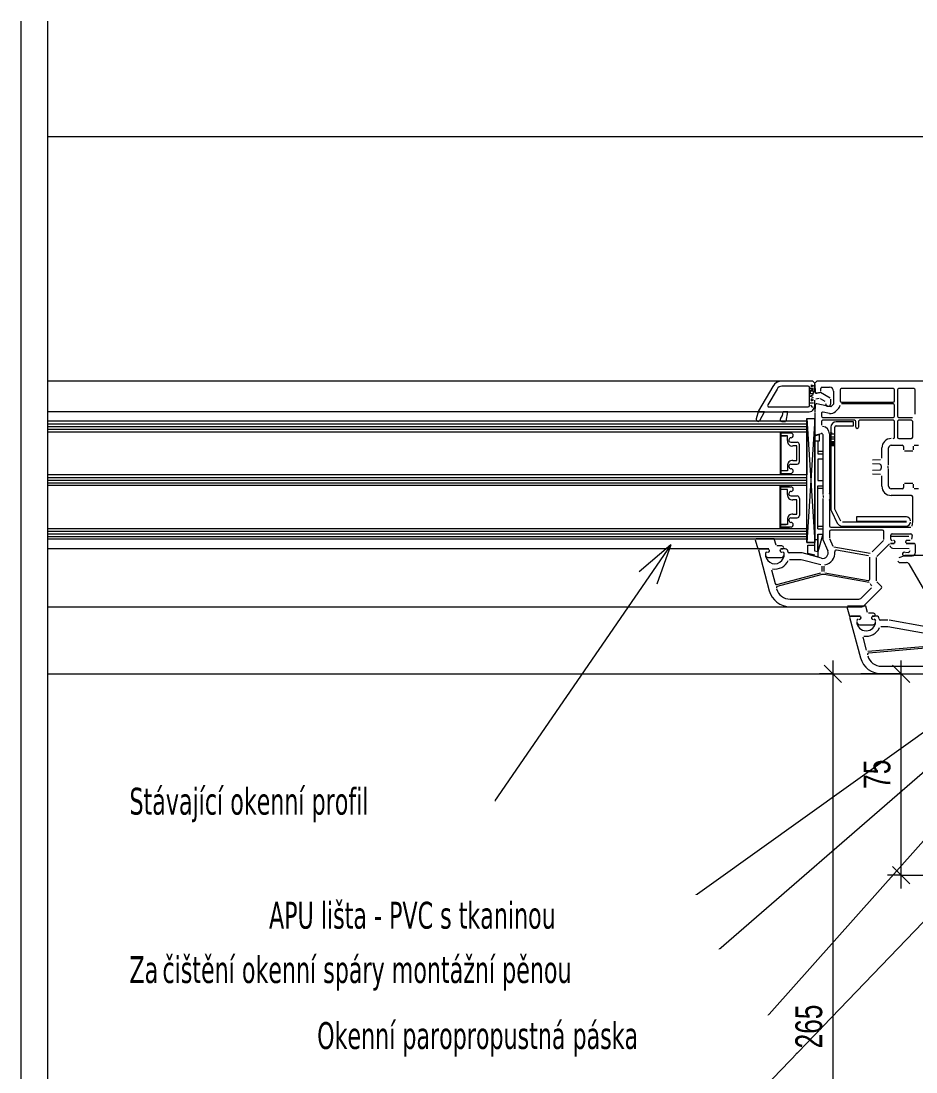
# Model space of a CAD drawing. Header units: millimetres. Extents: x 3821 to 11066, y 2483 to 4339.
# Drawn here: x 4150.8 to 4484.2, y 3303 to 3694.4 of the extents above; entities that cross this region are included whole.
import ezdxf

# ---------------------------------------------------------------- set-up
doc = ezdxf.new("R2010")
doc.units = ezdxf.units.MM
for name, color, linetype, lineweight in [('A-ANNO-DIMS', 211, 'Continuous', 9), ('A-ANNO-DIMS-5', 211, 'Continuous', 9), ('A-DETL', 90, 'Continuous', 18), ('A-DETL-THIN', 151, 'Continuous', 18), ('G-ANNO-TEXT', 231, 'Continuous', 9)]:
    doc.layers.add(name, color=color, linetype=linetype, lineweight=lineweight)
doc.styles.add('Arial', font='arial.ttf', dxfattribs={"width": 0.7, "height": 10})
doc.styles.add('Tahoma_B', font='tahomabd.ttf', dxfattribs={"width": 0.7, "height": 10})
doc.dimstyles.new('Vnitřní_-_průhledné_1', dxfattribs={"dimscale": 304.8, "dimtxt": 10.202594, "dimasz": 0.021325, "dimexe": 0.016404, "dimexo": 0.0625, "dimgap": 0.003281, "dimtad": 1, "dimdec": 0, "dimrnd": 5, "dimzin": 0, "dimdsep": 46, "dimtxsty": 'Arial', "dimblk1": 'OBLIQUE', "dimblk2": 'OBLIQUE', "dimsah": 1, "dimcen": 0.09, "dimdle": 0.016404, "dimazin": 0, "dimtfac": 1, "dimtdec": 4, "dimtix": 1, "dimtmove": 0, "dimatfit": 3, "dimfxl": 0.049213, "dimfxlon": 1, "dimtvp": 1, "dimtolj": 1, "dimtzin": 0, "dimarcsym": 2})

# ---------------------------------------------------------------- blocks, each defined once
blk = doc.blocks.new('DIMBLOCK14-Okno _ Ostění')
at = {"layer": 'A-ANNO-DIMS-5'}
for p, q in [((4453.22, 3456.31), (4453.22, 3183.31)), ((4453.22, 3451.31), (4448.22, 3451.31)), ((4453.22, 3451.31), (4468.22, 3451.31)), ((4453.22, 3188.31), (4448.22, 3188.31)), ((4453.22, 3188.31), (4468.22, 3188.31))]:
    blk.add_line(p, q, dxfattribs=at)
at = {"layer": 'A-ANNO-DIMS-5', "lineweight": 18}
for p, q in [((4453.22, 3451.31), (4449.97, 3454.56)), ((4453.22, 3451.31), (4456.47, 3448.06)), ((4453.22, 3188.31), (4449.97, 3191.56)), ((4453.22, 3188.31), (4456.47, 3185.06))]:
    blk.add_line(p, q, dxfattribs=at)
at = {"layer": 'A-ANNO-DIMS-5', "color": 0, "insert": (4439.24, 3311.81), "char_height": 10, "width": 19.2123, "attachment_point": 1, "rotation": 90, "line_spacing_factor": 0.941778, "style": 'Arial'}
blk.add_mtext('265', dxfattribs=at)
blk = doc.blocks.new('_Oblique')
at = {"color": 0, "linetype": 'ByBlock', "lineweight": -2}
blk.add_line((-0.5, -0.5), (0.5, 0.5), dxfattribs=at)
blk = doc.blocks.new('DIMBLOCK15-Okno _ Ostění')
at = {"layer": 'A-ANNO-DIMS-5'}
for p, q in [((4478.62, 3371.31), (4478.62, 3456.31)), ((4478.62, 3451.31), (4463.62, 3451.31)), ((4478.62, 3451.31), (4483.62, 3451.31)), ((4478.62, 3376.31), (4473.62, 3376.31)), ((4478.62, 3376.31), (4493.62, 3376.31))]:
    blk.add_line(p, q, dxfattribs=at)
at = {"layer": 'A-ANNO-DIMS-5', "lineweight": 18}
for p, q in [((4478.62, 3451.31), (4475.37, 3454.56)), ((4478.62, 3451.31), (4481.87, 3448.06)), ((4478.62, 3376.31), (4475.37, 3379.56)), ((4478.62, 3376.31), (4481.87, 3373.06))]:
    blk.add_line(p, q, dxfattribs=at)
at = {"layer": 'A-ANNO-DIMS-5', "color": 0, "insert": (4464.64, 3408.47), "char_height": 10, "width": 12.8082, "attachment_point": 1, "rotation": 90, "line_spacing_factor": 0.941778, "style": 'Arial'}
blk.add_mtext('75', dxfattribs=at)

msp = doc.modelspace()

# ---------------------------------------------------------------- linework, layer by layer
at = {"layer": 'A-DETL'}
for p, q in [((4434.25, 3560.31), (4160.81, 3560.31)), ((4430.8, 3558.33), (4425.47, 3549.22)), ((4445.71, 3560.31), (4434.25, 3560.31)), ((4444.06, 3558.41), (4434.25, 3558.41)), ((4444.56, 3551.22), (4444.56, 3557.91)), ((4446, 3556.92), (4444.82, 3557.72)), ((4444.82, 3557.72), (4446, 3557.72)), ((4445.21, 3558.12), (4445.21, 3558.92)), ((4445.21, 3558.92), (4446, 3558.52)), ((4446, 3558.52), (4445.21, 3558.12)), ((4446.46, 3559.56), (4445.71, 3560.31)), ((4447.21, 3560.31), (4446.46, 3559.56)), ((4446.46, 3556.27), (4446.46, 3559.56)), ((4446.46, 3559.06), (4446.64, 3556.28)), ((4502.46, 3560.31), (4447.21, 3560.31)), ((4449.26, 3558.01), (4451.96, 3558.01)), ((4432.44, 3557.37), (4428.99, 3551.46)), ((4444.82, 3556.92), (4446, 3556.92)), ((4446, 3556.52), (4444.82, 3556.52)), ((4444.82, 3556.52), (4444.82, 3555.72)), ((4444.82, 3555.72), (4446, 3555.72)), ((4444.82, 3554.7), (4446, 3555.32)), ((4446, 3554.08), (4444.82, 3554.7)), ((4446, 3553.32), (4445.21, 3553.72)), ((4445.21, 3552.92), (4445.21, 3553.72)), ((4446, 3555.72), (4446, 3556.52)), ((4446.87, 3553.72), (4448.11, 3553.93)), ((4448.66, 3556.06), (4447.05, 3555.78)), ((4447.23, 3555.82), (4448.35, 3556.02)), ((4448.45, 3553.87), (4450.21, 3552.86)), ((4452.21, 3554.01), (4448.66, 3556.06)), ((4448.76, 3556.51), (4448.76, 3557.51)), ((4453.46, 3556.51), (4453.46, 3551.74)), ((4455.96, 3557.01), (4455.96, 3553.01)), ((4475.66, 3557.51), (4456.46, 3557.51)), ((4476.16, 3553.01), (4476.16, 3557.01)), ((4477.26, 3557.01), (4477.26, 3547.31)), ((4483.36, 3557.51), (4477.76, 3557.51)), ((4483.86, 3548.01), (4483.86, 3557.01)), ((4429.42, 3550.71), (4444.06, 3550.71)), ((4446, 3552.13), (4444.82, 3552.13)), ((4445.8, 3550.54), (4445.01, 3551.33)), ((4445.21, 3552.92), (4446, 3553.32)), ((4446.46, 3551.21), (4446.46, 3553.22)), ((4446.64, 3551.34), (4446.47, 3548.72)), ((4452.46, 3550.74), (4447.24, 3551.8)), ((4452.46, 3551.96), (4452.46, 3553.58)), ((4453.46, 3551.74), (4452.46, 3550.74)), ((4455.23, 3549.97), (4454.23, 3548.97)), ((4475.66, 3551.81), (4456.43, 3551.81)), ((4456.46, 3552.51), (4475.66, 3552.51)), ((4476.16, 3547.31), (4476.16, 3551.31)), ((4425.37, 3548.82), (4160.81, 3548.82)), ((4425.47, 3549.22), (4424.67, 3546.21)), ((4427.76, 3548.81), (4425.76, 3548.81)), ((4425.76, 3548.81), (4443.95, 3548.81)), ((4425.98, 3545.68), (4427.76, 3548.81)), ((4436.45, 3548.81), (4434.65, 3548.81)), ((4435.86, 3545.45), (4436.45, 3548.81)), ((4443.57, 3546.43), (4446.46, 3546.43)), ((4446.46, 3546.43), (4443.57, 3500.26)), ((4443.57, 3500.26), (4443.57, 3546.43)), ((4443.57, 3546.43), (4446.46, 3500.26)), ((4446.46, 3548.52), (4446.46, 3540.61)), ((4446.46, 3500.26), (4446.46, 3546.43)), ((4446.46, 3546.43), (4446.46, 3500.26)), ((4448.96, 3548.29), (4448.96, 3547.31)), ((4449.46, 3546.81), (4475.66, 3546.81)), ((4451.96, 3548.29), (4449.56, 3548.78)), ((4477.76, 3546.81), (4482.93, 3546.81)), ((4443.63, 3545.45), (4160.81, 3545.45)), ((4160.81, 3544.45), (4443.69, 3544.45)), ((4160.81, 3543.45), (4443.57, 3543.45)), ((4160.81, 3542.45), (4443.57, 3542.45)), ((4434.17, 3545.31), (4435.58, 3545.31)), ((4448.96, 3545.21), (4448.96, 3543.92)), ((4461.26, 3545.71), (4449.46, 3545.71)), ((4452.44, 3543.14), (4452.44, 3512.81)), ((4453.94, 3512.81), (4453.94, 3543.14)), ((4460.94, 3545.14), (4454.44, 3545.14)), ((4454.44, 3543.64), (4460.94, 3543.64)), ((4460.94, 3543.64), (4460.94, 3545.14)), ((4461.76, 3543.21), (4461.76, 3545.21)), ((4462.76, 3545.21), (4462.76, 3543.21)), ((4475.66, 3545.71), (4463.26, 3545.71)), ((4476.16, 3539.41), (4476.16, 3545.21)), ((4477.26, 3545.21), (4477.26, 3539.41)), ((4482.46, 3545.71), (4477.76, 3545.71)), ((4482.96, 3539.41), (4482.96, 3545.21)), ((4160.81, 3541.45), (4443.57, 3541.45)), ((4437.12, 3541.23), (4433.57, 3541.23)), ((4433.57, 3541.23), (4433.57, 3525.68)), ((4437.62, 3540.95), (4433.83, 3540.95)), ((4433.83, 3540.95), (4433.83, 3525.95)), ((4436.33, 3539.95), (4433.83, 3539.95)), ((4433.83, 3539.95), (4435.83, 3539.95)), ((4436.33, 3538.14), (4436.33, 3539.95)), ((4443.57, 3541.45), (4443.57, 3525.45)), ((4446.46, 3539.92), (4448.16, 3540.38)), ((4446.46, 3496.96), (4446.46, 3539.92)), ((4446.84, 3540.32), (4448.83, 3540.86)), ((4448.16, 3540.38), (4448.16, 3537.98)), ((4449.46, 3540.37), (4449.46, 3518.03)), ((4451.96, 3540.63), (4451.96, 3518.62)), ((4452.44, 3540.69), (4453.94, 3540.69)), ((4452.44, 3539.51), (4453.94, 3539.51)), ((4453.94, 3538.66), (4452.44, 3538.66)), ((4477.76, 3538.91), (4482.46, 3538.91)), ((4437.53, 3537.56), (4439.97, 3537.56)), ((4439.78, 3536.16), (4438.3, 3536.16)), ((4439.78, 3530.75), (4439.78, 3536.16)), ((4440.78, 3530.32), (4440.78, 3536.59)), ((4448.16, 3537.98), (4446.46, 3537.98)), ((4447.66, 3537.98), (4447.66, 3533.28)), ((4447.66, 3534.28), (4449.46, 3534.28)), ((4449.46, 3534.28), (4449.46, 3531.28)), ((4453.94, 3537.64), (4452.44, 3537.64)), ((4452.44, 3537.33), (4453.94, 3537.33)), ((4453.94, 3537.14), (4452.44, 3537.14)), ((4452.44, 3536.82), (4453.94, 3536.82)), ((4452.44, 3536.32), (4453.94, 3536.32)), ((4471.46, 3531.59), (4471.46, 3535.41)), ((4473.96, 3529.03), (4473.96, 3535.41)), ((4474.96, 3536.41), (4479.06, 3536.41)), ((4479.56, 3535.91), (4479.56, 3534.71)), ((4479.86, 3534.41), (4482.96, 3534.41)), ((4483.26, 3534.71), (4483.26, 3536.11)), ((4483.56, 3536.41), (4485.16, 3536.41)), ((4438.3, 3530.75), (4439.78, 3530.75)), ((4447.66, 3533.28), (4449.46, 3533.28)), ((4449.46, 3531.28), (4447.66, 3531.28)), ((4447.66, 3531.28), (4447.66, 3523.28)), ((4467.93, 3530.94), (4470.98, 3531.1)), ((4436.33, 3526.95), (4433.83, 3526.95)), ((4436.33, 3528.77), (4436.33, 3526.95)), ((4437.53, 3529.35), (4439.97, 3529.35)), ((4470.73, 3529.36), (4467.93, 3529.51)), ((4467.93, 3527.12), (4470.73, 3527.26)), ((4473.96, 3521.21), (4473.96, 3527.6)), ((4443.57, 3525.45), (4160.81, 3525.45)), ((4160.81, 3524.45), (4443.57, 3524.45)), ((4160.81, 3523.45), (4443.57, 3523.45)), ((4160.81, 3522.45), (4443.57, 3522.45)), ((4433.57, 3525.68), (4437.12, 3525.68)), ((4433.83, 3525.95), (4437.62, 3525.95)), ((4447.66, 3523.28), (4449.46, 3523.28)), ((4449.46, 3523.28), (4449.46, 3520.28)), ((4470.98, 3525.53), (4467.93, 3525.69)), ((4471.46, 3521.21), (4471.46, 3525.03)), ((4443.57, 3521.45), (4160.81, 3521.45)), ((4433.57, 3505.68), (4433.57, 3521.23)), ((4433.57, 3521.23), (4437.12, 3521.23)), ((4433.83, 3505.95), (4433.83, 3520.95)), ((4433.83, 3520.95), (4437.62, 3520.95)), ((4436.33, 3519.95), (4433.83, 3519.95)), ((4436.33, 3518.14), (4436.33, 3519.95)), ((4443.57, 3505.45), (4443.57, 3521.45)), ((4447.66, 3505.28), (4447.66, 3521.28)), ((4447.66, 3521.28), (4449.46, 3521.28)), ((4449.46, 3520.28), (4447.66, 3520.28)), ((4479.06, 3520.21), (4474.96, 3520.21)), ((4479.56, 3521.91), (4479.56, 3520.71)), ((4482.96, 3522.21), (4479.86, 3522.21)), ((4483.26, 3520.51), (4483.26, 3521.91)), ((4485.16, 3520.21), (4483.56, 3520.21)), ((4437.53, 3517.56), (4439.97, 3517.56)), ((4439.78, 3516.16), (4438.3, 3516.16)), ((4439.78, 3510.75), (4439.78, 3516.16)), ((4440.78, 3516.59), (4440.78, 3510.32)), ((4449.46, 3516.6), (4449.46, 3501.31)), ((4451.96, 3516), (4451.96, 3506.41)), ((4482.46, 3517.71), (4474.96, 3517.71)), ((4482.96, 3507.99), (4482.96, 3517.21)), ((4438.3, 3510.75), (4439.78, 3510.75)), ((4452.65, 3511.92), (4454.88, 3507.45)), ((4456.23, 3508.12), (4453.99, 3512.59)), ((4436.33, 3506.95), (4433.83, 3506.95)), ((4433.83, 3506.95), (4435.83, 3506.95)), ((4436.33, 3508.77), (4436.33, 3506.95)), ((4437.53, 3509.35), (4439.97, 3509.35)), ((4480.7, 3507.84), (4456.8, 3507.84)), ((4480.59, 3509.77), (4462.08, 3509.77)), ((4462.08, 3509.77), (4462.08, 3508.19)), ((4462.08, 3508.19), (4480.68, 3508.19)), ((4482.73, 3506.34), (4482.96, 3507.99)), ((4160.81, 3505.45), (4443.57, 3505.45)), ((4160.81, 3504.45), (4443.57, 3504.45)), ((4160.81, 3503.45), (4443.57, 3503.45)), ((4437.12, 3505.68), (4433.57, 3505.68)), ((4437.62, 3505.95), (4433.83, 3505.95)), ((4447.66, 3506.28), (4449.46, 3506.28)), ((4447.66, 3505.28), (4449.46, 3505.28)), ((4449.46, 3503.28), (4447.66, 3496.68)), ((4447.66, 3496.68), (4447.66, 3503.28)), ((4447.66, 3503.28), (4447.66, 3496.68)), ((4447.66, 3503.28), (4449.46, 3503.28)), ((4449.46, 3506.28), (4449.46, 3503.28)), ((4451.96, 3504.31), (4451.96, 3501.94)), ((4452.46, 3505.91), (4482.23, 3505.91)), ((4471.76, 3504.81), (4452.46, 3504.81)), ((4456.67, 3506.34), (4480.59, 3506.34)), ((4472.26, 3501.35), (4472.26, 3504.31)), ((4474.76, 3501.51), (4474.76, 3502.91)), ((4475.26, 3503.41), (4482.25, 3503.41)), ((4482.74, 3502.84), (4482.55, 3501.44)), ((4160.81, 3502.45), (4443.57, 3502.45)), ((4443.57, 3501.45), (4160.81, 3501.45)), ((4424.3, 3501.21), (4425.32, 3497.83)), ((4431.35, 3501.6), (4424.59, 3501.6)), ((4432.08, 3499.16), (4431.35, 3501.6)), ((4434.22, 3498.93), (4432.37, 3498.93)), ((4443.57, 3500.26), (4446.46, 3500.26)), ((4446.46, 3500.26), (4443.57, 3500.26)), ((4443.9, 3496.13), (4443.9, 3499.18)), ((4443.9, 3499.18), (4446.46, 3499.18)), ((4446.46, 3501.28), (4447.66, 3501.28)), ((4449.46, 3501.31), (4451.29, 3497.11)), ((4452, 3501.74), (4453.24, 3498.89)), ((4467.84, 3496.73), (4472.11, 3501)), ((4469.61, 3494.96), (4474.31, 3499.66)), ((4474.67, 3499.81), (4476.11, 3499.81)), ((4476.13, 3499.79), (4474.67, 3499.79)), ((4481.56, 3502.41), (4475.12, 3502.41)), ((4480.51, 3499.81), (4483.9, 3499.81)), ((4483.68, 3499.79), (4480.54, 3499.79)), ((4482.05, 3501.01), (4480.86, 3501.01)), ((4483.98, 3496.5), (4483.98, 3499.49)), ((4425.76, 3497.81), (4160.81, 3497.81)), ((4425.32, 3497.83), (4429.36, 3497.83)), ((4425.47, 3497.43), (4429.54, 3482.24)), ((4429.41, 3497.81), (4425.76, 3497.81)), ((4433.77, 3497.83), (4434.62, 3497.83)), ((4435.46, 3497.81), (4433.81, 3497.81)), ((4441.73, 3496.31), (4436.96, 3496.31)), ((4448.94, 3494.38), (4441.73, 3496.31)), ((4446.46, 3495.46), (4443.9, 3496.13)), ((4447.66, 3496.68), (4446.46, 3496.96)), ((4447.66, 3494.83), (4446.46, 3495.16)), ((4447.66, 3496.7), (4447.66, 3494.83)), ((4453.62, 3498.59), (4467.08, 3496.22)), ((4466.55, 3495.2), (4454.52, 3497.32)), ((4475.45, 3498.12), (4481.66, 3497.99)), ((4479.94, 3495.3), (4477.77, 3494.44)), ((4479.69, 3495.3), (4482.78, 3495.3)), ((4499.46, 3495.31), (4480.06, 3495.31)), ((4481.29, 3496.5), (4480.33, 3496.42)), ((4429.07, 3494.63), (4434.06, 3494.63)), ((4441.4, 3493.81), (4437.06, 3493.81)), ((4448.74, 3491.85), (4441.4, 3493.81)), ((4449.11, 3491.36), (4449.11, 3489.43)), ((4449.81, 3491.38), (4449.81, 3489.43)), ((4466.96, 3486.58), (4466.96, 3494.7)), ((4469.46, 3485.93), (4469.46, 3494.6)), ((4477.96, 3492.81), (4480.66, 3492.81)), ((4481.52, 3492.31), (4492.32, 3473.6)), ((4430.36, 3490.01), (4431.72, 3484.91)), ((4432.34, 3484.55), (4448.74, 3488.95)), ((4448.68, 3488.21), (4432.52, 3483.88)), ((4466.73, 3485.31), (4449.98, 3488.27)), ((4450.22, 3488.93), (4466.37, 3486.09)), ((4463.59, 3479.4), (4467.58, 3483.39)), ((4471.31, 3483.87), (4469.61, 3485.58)), ((4464.75, 3476.6), (4471.31, 3483.16)), ((4160.81, 3476.31), (4437.27, 3476.31)), ((4437.27, 3479.11), (4462.88, 3479.11)), ((4437.27, 3476.31), (4464.04, 3476.31)), ((4458.36, 3476.31), (4459.42, 3472.78)), ((4465.45, 3476.55), (4458.69, 3476.55)), ((4466.18, 3474.11), (4465.45, 3476.55)), ((4459.42, 3472.78), (4463.46, 3472.78)), ((4459.47, 3472.43), (4463.54, 3457.24)), ((4463.41, 3472.81), (4459.76, 3472.81)), ((4468.32, 3473.88), (4466.47, 3473.88)), ((4469.46, 3472.81), (4467.81, 3472.81)), ((4467.87, 3472.78), (4468.72, 3472.78)), ((4463.17, 3469.58), (4468.16, 3469.58)), ((4473.64, 3471.31), (4470.96, 3471.31)), ((4473.68, 3468.81), (4471.06, 3468.81)), ((4487.56, 3466.36), (4473.68, 3468.81)), ((4487.99, 3468.83), (4474.16, 3471.27)), ((4464.36, 3465.01), (4465.67, 3460.1)), ((4466.2, 3459.73), (4491.13, 3461.91)), ((4491.98, 3461.28), (4466.56, 3459.06)), ((4471.27, 3454.11), (4495.59, 3454.11)), ((4160.81, 3451.31), (4471.27, 3451.31)), ((4471.27, 3451.31), (4509.96, 3451.31))]:
    msp.add_line(p, q, dxfattribs=at)
msp.add_circle((4452.59, 3541.02), 0.157, dxfattribs=at)
for centre, radius, start, end in [((4434.25, 3556.31), 4, 90, 149.6895), ((4434.25, 3556.31), 2.1, 90, 149.6895), ((4444.06, 3557.91), 0.5, 0, 90), ((4449.26, 3557.51), 0.5, 90, 180), ((4451.96, 3556.51), 1.5, 0, 90), ((4446.96, 3556.27), 0.5, 180, 280), ((4447.14, 3556.31), 0.5, 183.8, 280), ((4456.46, 3557.01), 0.5, 90, 180), ((4475.66, 3557.01), 0.5, 0, 90), ((4477.76, 3557.01), 0.5, 90, 180), ((4483.36, 3557.01), 0.5, 0, 90), ((4429.42, 3551.21), 0.5, 149.6895, 270), ((4444.06, 3551.21), 2.4, 267.4694, 0), ((4444.06, 3551.21), 0.5, 270, 0), ((4447.14, 3551.31), 0.5, 78.5, 176.2), ((4451.46, 3551.96), 1, 180, 0), ((4453.46, 3551.74), 2.5, 315, 351.8011), ((4456.46, 3553.01), 0.5, 180, 270), ((4475.66, 3553.01), 0.5, 270, 0), ((4475.66, 3551.31), 0.5, 0, 90), ((4425.36, 3546.03), 0.715, 165, 330.5133), ((4434.17, 3545.91), 0.6, 137.1429, 270), ((4431.2, 3548.67), 3.45, 317.1429, 2.3599), ((4449.46, 3548.29), 0.5, 78.5, 180), ((4449.46, 3547.31), 0.5, 180, 270), ((4452.46, 3550.74), 2.5, 258.5, 315), ((4475.66, 3547.31), 0.5, 270, 0), ((4477.76, 3547.31), 0.5, 180, 270), ((4449.46, 3545.21), 0.5, 90, 180), ((4449.16, 3540.63), 2.8, 0, 84.7841), ((4454.44, 3543.14), 2, 90, 180), ((4454.44, 3543.14), 0.5, 90, 180), ((4461.26, 3545.21), 0.5, 0, 90), ((4462.26, 3543.21), 0.5, 180, 270), ((4462.26, 3543.21), 0.5, 270, 0), ((4463.26, 3545.21), 0.5, 90, 180), ((4475.66, 3545.21), 0.5, 0, 90), ((4477.76, 3545.21), 0.5, 90, 180), ((4482.46, 3545.21), 0.5, 0, 90), ((4438.04, 3537.87), 1.73, 171.2425, 278.5697), ((4437.64, 3538.38), 0.83, 91.4248, 261.916), ((4437.57, 3540.08), 0.872, 273.6636, 86.3364), ((4448.96, 3540.37), 0.5, 0, 105), ((4474.96, 3535.41), 3.5, 90, 180), ((4475.66, 3539.41), 0.5, 270, 0), ((4477.76, 3539.41), 0.5, 180, 270), ((4482.46, 3539.41), 0.5, 270, 0), ((4439.8, 3536.59), 0.986, 0, 79.75), ((4474.96, 3535.41), 1, 90, 180), ((4479.06, 3535.91), 0.5, 0, 90), ((4438.04, 3529.03), 1.73, 81.4303, 188.7575), ((4439.8, 3530.32), 0.986, 280.25, 0), ((4437.64, 3528.52), 0.83, 98.084, 268.5752), ((4437.57, 3526.82), 0.872, 273.6636, 86.3364), ((4470.7, 3528.86), 0.5, 351.4581, 87), ((4470.7, 3527.76), 0.5, 273, 8.5419), ((4474.36, 3528.31), 3.2, 171.4581, 188.5419), ((4474.16, 3528.31), 0.5, 134.427, 225.573), ((4437.64, 3518.38), 0.83, 91.4248, 261.916), ((4437.57, 3520.08), 0.872, 273.6636, 86.3364), ((4449.26, 3517.31), 3, 334.1581, 25.8419), ((4474.96, 3521.21), 3.5, 180, 270), ((4474.96, 3521.21), 1, 180, 270), ((4479.06, 3520.71), 0.5, 270, 0), ((4438.04, 3517.87), 1.73, 171.2425, 278.5697), ((4439.8, 3516.59), 0.986, 0, 79.75), ((4449.26, 3517.31), 0.5, 314.427, 45.573), ((4482.46, 3517.21), 0.5, 0, 90), ((4438.04, 3509.03), 1.73, 81.4303, 188.7575), ((4454.44, 3512.81), 2, 180, 206.5651), ((4437.64, 3508.52), 0.83, 98.084, 268.5752), ((4437.57, 3506.82), 0.872, 273.6636, 86.3364), ((4439.8, 3510.32), 0.986, 280.25, 0), ((4456.67, 3508.34), 2, 206.5651, 270), ((4480.59, 3508.27), 1.5, 0, 90), ((4480.59, 3507.84), 1.5, 270, 0), ((4452.46, 3506.41), 0.5, 180, 270), ((4452.46, 3504.31), 0.5, 90, 180), ((4471.76, 3504.31), 0.5, 0, 90), ((4475.26, 3502.91), 0.5, 90, 180), ((4482.25, 3502.91), 0.5, 352.0176, 90), ((4434.22, 3498.23), 0.7, 0, 90), ((4475.47, 3499.12), 1, 180, 268.7551), ((4475.26, 3501.51), 0.5, 180, 270), ((4475.34, 3501.49), 0.5, 180, 270), ((4475.76, 3500.41), 0.6, 330, 90), ((4475.79, 3500.39), 0.6, 330, 90), ((4480.86, 3500.41), 0.6, 90, 210), ((4480.89, 3500.39), 0.6, 90, 210), ((4428.57, 3496.13), 0.5, 90, 180), ((4429.07, 3495.63), 1, 184.5886, 270), ((4431.61, 3495.81), 3.5, 174.2608, 5.7392), ((4429.02, 3497.23), 0.6, 270, 30), ((4429.06, 3497.21), 0.6, 270, 30), ((4434.12, 3497.23), 0.6, 150, 270), ((4434.16, 3497.21), 0.6, 150, 270), ((4434.06, 3495.63), 1, 270, 355.4114), ((4434.57, 3496.13), 0.5, 0, 90), ((4435.46, 3496.81), 1, 0, 90), ((4436.96, 3496.81), 0.5, 180, 270), ((4449.46, 3496.31), 2, 255, 23.5782), ((4449.46, 3496.31), 4.5, 279.7878, 5.901), ((4454.43, 3496.83), 0.5, 80, 185.901), ((4479.78, 3495.94), 0.639, 56.4969, 261.0884), ((4481.22, 3497.3), 0.8, 275.0405, 354.9888), ((4482.78, 3496.5), 1.2, 270, 0), ((4431.61, 3495.81), 5.5, 260.4408, 335.3757), ((4477.96, 3493.31), 0.5, 180, 270), ((4480.66, 3491.81), 1, 30, 90), ((4449.46, 3485.31), 3, 80, 105), ((4432.21, 3485.04), 0.5, 195, 285), ((4432.65, 3483.39), 0.5, 105, 195), ((4466.46, 3486.58), 0.5, 260, 0), ((4469.96, 3485.93), 3, 198.5301, 218.6717), ((4470.96, 3483.52), 0.5, 315, 45), ((4437.27, 3484.31), 8, 195, 270), ((4437.27, 3484.31), 5.2, 195, 270), ((4462.88, 3480.11), 1, 270, 315), ((4464.04, 3477.31), 1, 270, 315), ((4462.61, 3471.11), 0.5, 90, 180), ((4462.67, 3471.08), 0.5, 90, 180), ((4463.06, 3472.21), 0.6, 270, 30), ((4463.12, 3472.18), 0.6, 270, 30), ((4468.16, 3472.21), 0.6, 150, 270), ((4468.22, 3472.18), 0.6, 150, 270), ((4468.32, 3473.18), 0.7, 360, 90), ((4468.61, 3471.11), 0.5, 0, 90), ((4468.67, 3471.08), 0.5, 0, 90), ((4469.46, 3471.81), 1, 0, 90), ((4470.96, 3471.81), 0.5, 180, 270), ((4465.61, 3470.81), 3.5, 180, 0), ((4463.17, 3470.58), 1, 184.5886, 270), ((4465.61, 3470.81), 5.5, 260.4408, 335.3757), ((4468.16, 3470.58), 1, 270, 355.4114), ((4471.27, 3459.31), 8, 195, 270), ((4466.6, 3458.56), 0.5, 95, 195), ((4471.27, 3459.31), 5.2, 195, 270)]:
    msp.add_arc(centre, radius, start, end, dxfattribs=at)
at = {"layer": 'A-DETL-THIN'}
for p, q in [((4150.81, 3164.41), (4150.81, 3694.41)), ((4160.81, 3164.41), (4160.81, 3694.41)), ((4552.96, 3651.31), (4160.81, 3651.31))]:
    msp.add_line(p, q, dxfattribs=at)
at = {"layer": 'G-ANNO-TEXT', "color": 250}
for p, q in [((4392.89, 3499.37), (4327.21, 3403.88)), ((4392.89, 3499.37), (4381.08, 3489.29)), ((4392.89, 3499.37), (4387.7, 3484.73)), ((4318.22, 3403.88), (4303.92, 3403.88)), ((4327.21, 3403.88), (4318.22, 3403.88))]:
    msp.add_line(p, q, dxfattribs=at)
at = {"layer": 'G-ANNO-TEXT', "color": 10}
for p, q in [((4547.18, 3466.94), (4402.26, 3341.18)), ((4510.78, 3446.57), (4391.87, 3361.41)), ((4383.45, 3361.41), (4376.95, 3361.41)), ((4391.87, 3361.41), (4383.45, 3361.41)), ((4394.67, 3341.18), (4391.66, 3341.18)), ((4402.26, 3341.18), (4394.67, 3341.18)), ((4415.78, 3316.61), (4409, 3316.61)), ((4422.36, 3316.61), (4415.78, 3316.61))]:
    msp.add_line(p, q, dxfattribs=at)

# ---------------------------------------------------------------- texts
at = {"layer": 'G-ANNO-TEXT', "color": 1, "insert": (4191.22, 3346.18), "char_height": 10, "width": 14.8713, "attachment_point": 1, "style": 'Tahoma_B', "bg_fill": 3, "box_fill_scale": 1.25, "bg_fill_color": 256, "bg_fill_true_color": 13158600, "bg_fill_transparency": 0}
msp.add_mtext('Za', dxfattribs=at)

# ---------------------------------------------------------------- dimensions: what is measured, and where the dimension line sits
at = {"layer": 'A-ANNO-DIMS'}
dim = msp.add_linear_dim(base=(4478.62, 3451.31), p1=(4493.62, 3376.31), p2=(4463.62, 3451.31), angle=90, dimstyle='Vnitřní_-_průhledné_1', override={"dimpost": '<>', "dimfxl": 80.777472}, dxfattribs=at)
dim.commit()
dim.dimension.update_dxf_attribs({"geometry": 'DIMBLOCK15-Okno _ Ostění', "text_midpoint": (4472.54, 3413.81)})

# ---------------------------------------------------------------- next in the draw order: texts
at = {"layer": 'G-ANNO-TEXT', "color": 7, "insert": (4191.22, 3408.88), "char_height": 10, "width": 133.5611, "attachment_point": 1, "style": 'Tahoma_B', "bg_fill": 3, "box_fill_scale": 1.25, "bg_fill_color": 256, "bg_fill_true_color": 13158600, "bg_fill_transparency": 0}
msp.add_mtext('Stávající okenní profil', dxfattribs=at)
at = {"layer": 'G-ANNO-TEXT', "color": 1, "char_height": 10, "attachment_point": 1, "style": 'Tahoma_B', "bg_fill": 3, "box_fill_scale": 1.25, "bg_fill_color": 256, "bg_fill_true_color": 13158600, "bg_fill_transparency": 0}
for s, insert, width in [('APU lišta - PVC s tkaninou', (4243.19, 3366.41), 159.0949), ('čištění okenní spáry montážní pěnou', (4203.49, 3346.18), 225.0337)]:
    msp.add_mtext(s, dxfattribs=dict(at, insert=insert, width=width))

# ---------------------------------------------------------------- next in the draw order: linework, layer by layer
at = {"layer": 'G-ANNO-TEXT', "color": 10}
msp.add_line((4541.28, 3450.09), (4422.36, 3316.61), dxfattribs=at)

# ---------------------------------------------------------------- next in the draw order: texts
at = {"layer": 'G-ANNO-TEXT', "color": 1, "insert": (4261.12, 3321.61), "char_height": 10, "width": 176.2109, "attachment_point": 1, "style": 'Tahoma_B', "bg_fill": 3, "box_fill_scale": 1.25, "bg_fill_color": 256, "bg_fill_true_color": 13158600, "bg_fill_transparency": 0}
msp.add_mtext('Okenní paropropustná páska', dxfattribs=at)

# ---------------------------------------------------------------- next in the draw order: linework, layer by layer
at = {"layer": 'G-ANNO-TEXT', "color": 10}
msp.add_line((4529.75, 3403.42), (4416.07, 3285.37), dxfattribs=at)

# ---------------------------------------------------------------- next in the draw order: dimensions: what is measured, and where the dimension line sits
at = {"layer": 'A-ANNO-DIMS'}
dim = msp.add_linear_dim(base=(4453.22, 3188.31), p1=(4468.22, 3451.31), p2=(4468.22, 3188.31), angle=90, dimstyle='Vnitřní_-_průhledné_1', override={"dimpost": '<>', "dimfxl": 263}, dxfattribs=at)
dim.commit()
dim.dimension.update_dxf_attribs({"geometry": 'DIMBLOCK14-Okno _ Ostění', "text_midpoint": (4447.11, 3319.81)})

doc.saveas('drawing.dxf')
